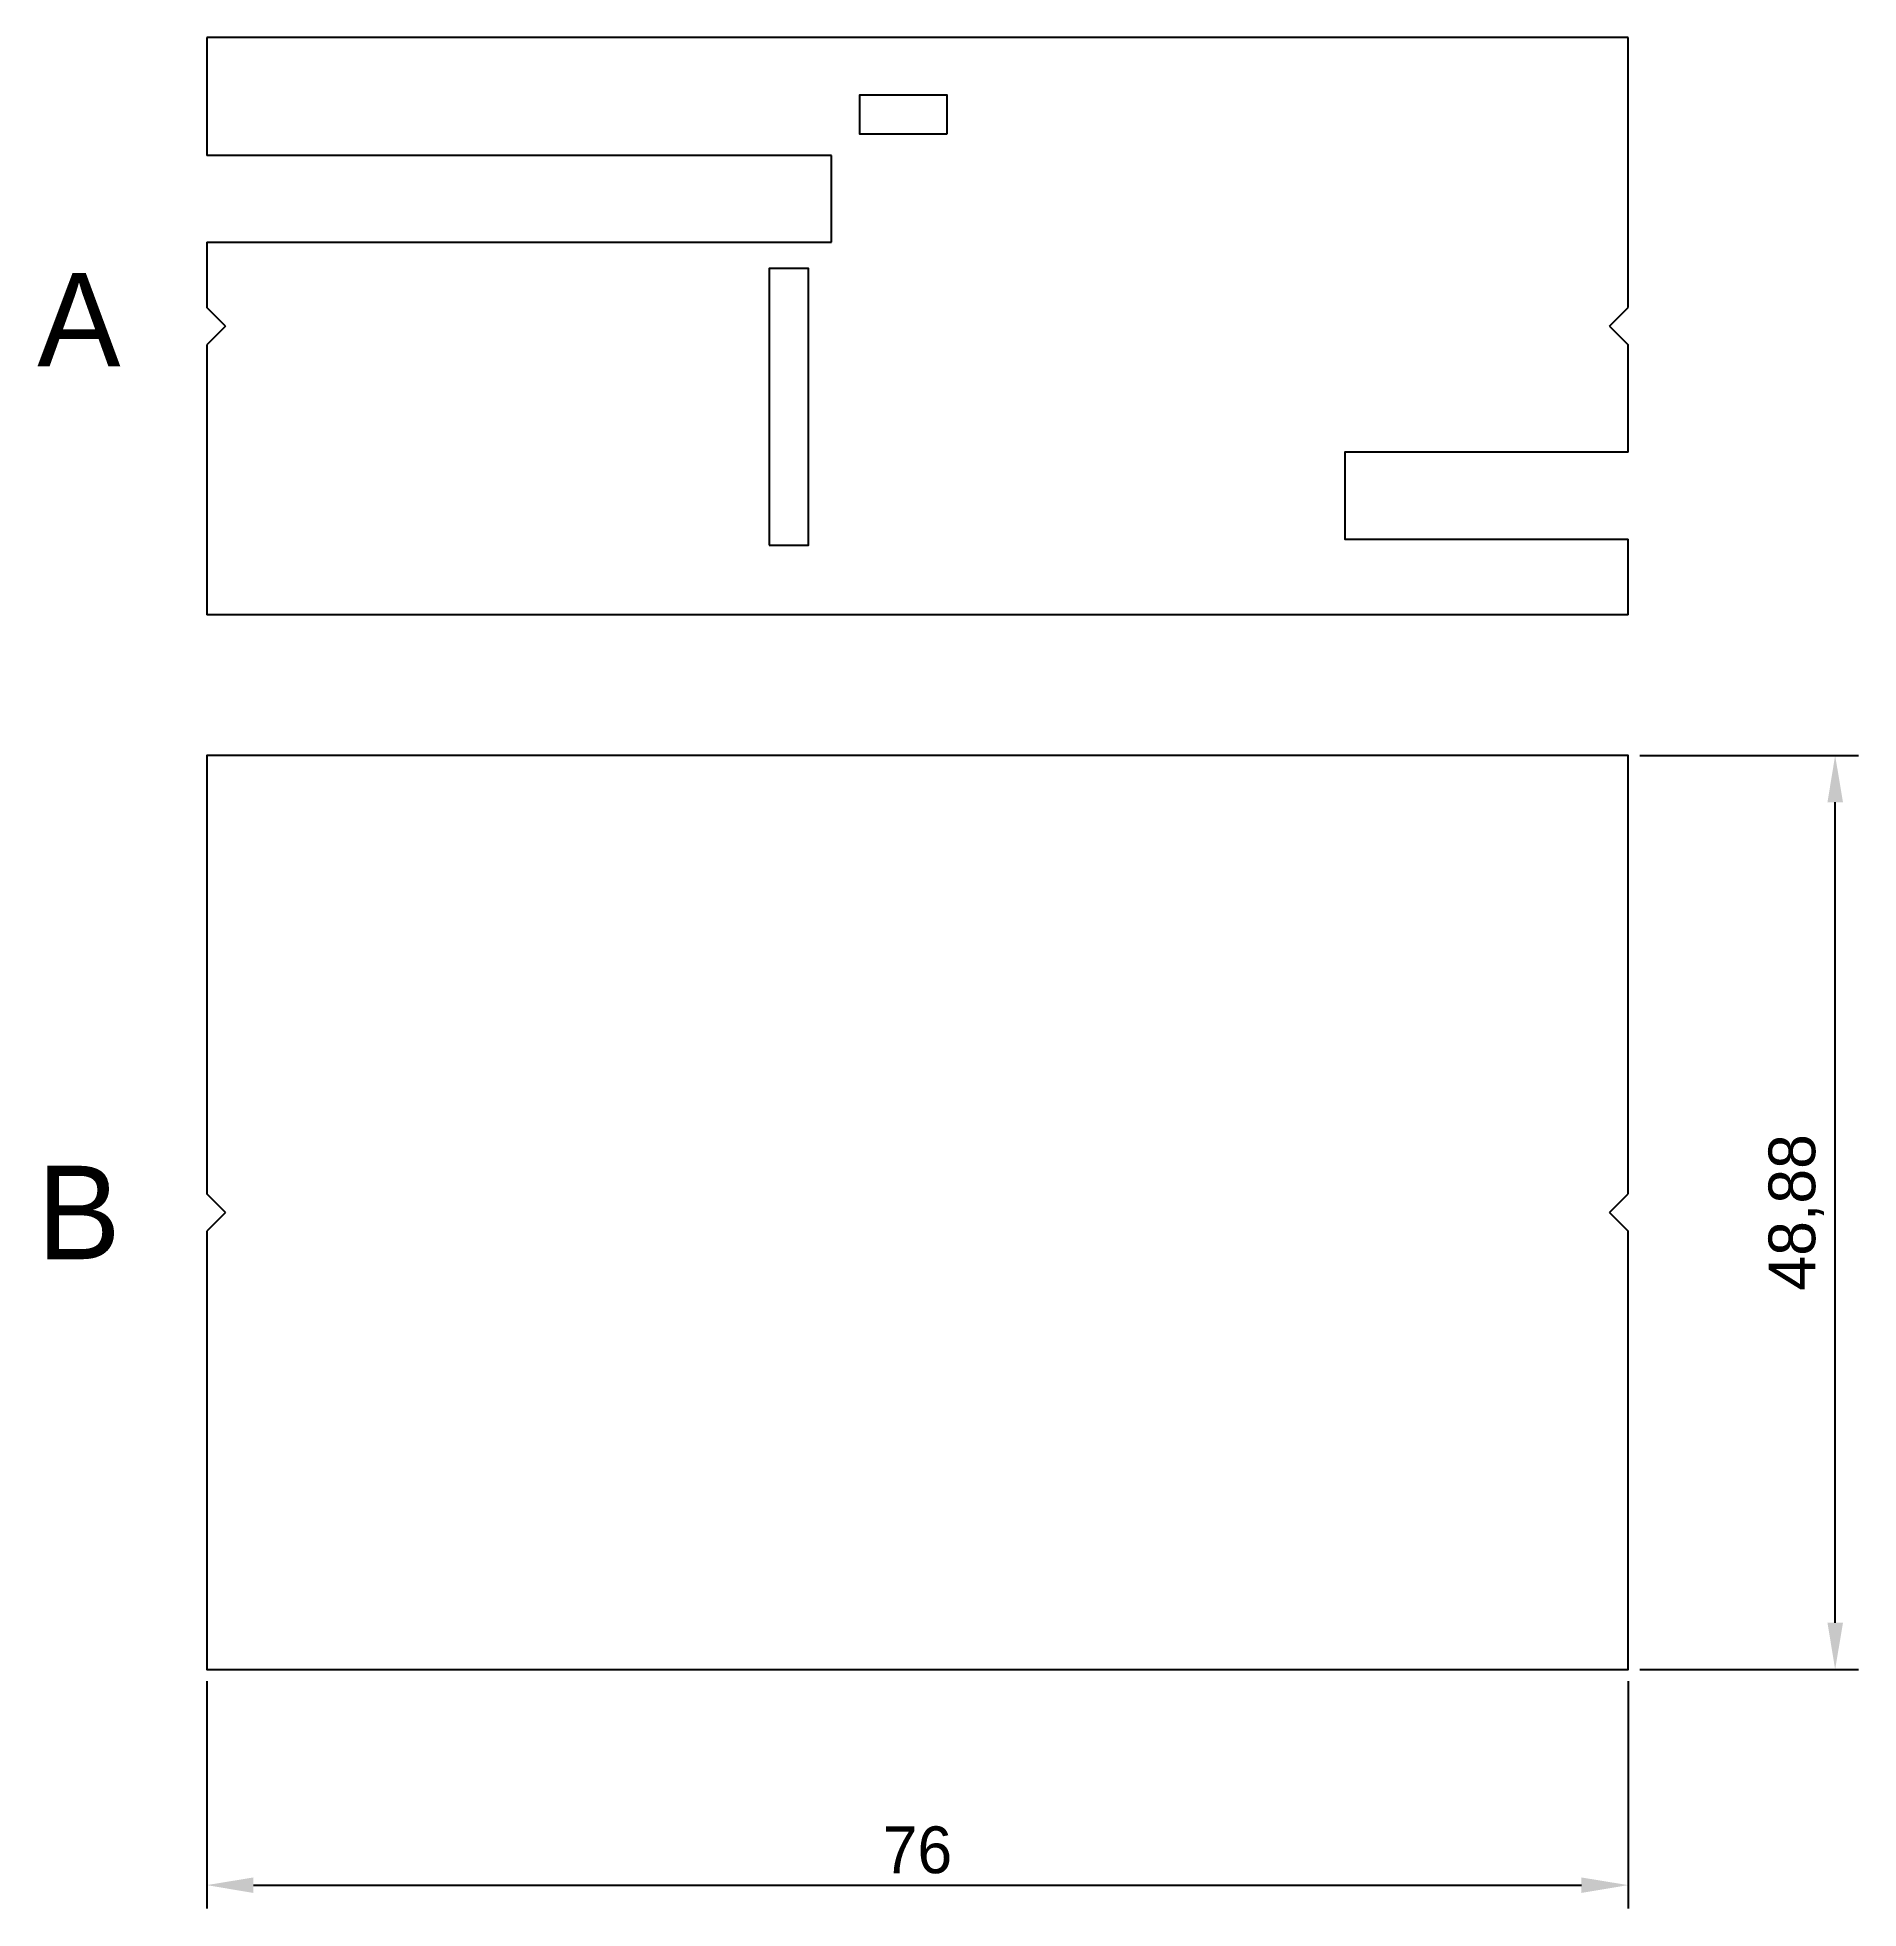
# Model space of a CAD drawing. Header units: millimetres. Extents: x 73 to 170, y 132 to 233.
import ezdxf

# ---------------------------------------------------------------- set-up
doc = ezdxf.new("R2010")
doc.units = ezdxf.units.MM
doc.dimstyles.new('ISO-25', dxfattribs={"dimtxt": 2.5, "dimasz": 2.5, "dimexe": 1.25, "dimexo": 0.625, "dimtad": 1, "dimtxsty": 'Standard', "dimcen": 2.5, "dimadec": 0, "dimazin": 0, "dimtfac": 1, "dimtmove": 0, "dimatfit": 3, "dimfxl": 1, "dimarcsym": 0})

# ---------------------------------------------------------------- blocks, each defined once
blk = doc.blocks.new('*D1')
at = {"color": 0, "lineweight": -2}
for p, q in [((81.75, 144.64), (81.75, 132.49)), ((157.75, 144.64), (157.75, 132.49)), ((84.25, 133.74), (155.25, 133.74))]:
    blk.add_line(p, q, dxfattribs=at)
at = {"color": 0}
for points in [[(84.25, 134.15), (84.25, 133.32), (81.75, 133.74)], [(155.25, 134.15), (155.25, 133.32), (157.75, 133.74)]]:
    blk.add_solid(points, dxfattribs=at)
at = {"layer": 'Defpoints', "color": 0}
for p in [(81.75, 145.27, 625), (157.75, 145.27, 625), (157.75, 133.74)]:
    blk.add_point(p, dxfattribs=at)
at = {"color": 0, "insert": (119.75, 135.61), "char_height": 2.5, "attachment_point": 5}
blk.add_mtext('76', dxfattribs=at)
blk = doc.blocks.new('*D2')
at = {"color": 0, "lineweight": -2}
for p, q in [((158.38, 194.14), (170.07, 194.14)), ((168.82, 147.77), (168.82, 191.64)), ((158.38, 145.27), (170.07, 145.27))]:
    blk.add_line(p, q, dxfattribs=at)
at = {"color": 0}
for points in [[(168.41, 191.64), (169.24, 191.64), (168.82, 194.14)], [(168.41, 147.77), (169.24, 147.77), (168.82, 145.27)]]:
    blk.add_solid(points, dxfattribs=at)
at = {"layer": 'Defpoints', "color": 0}
for p in [(157.75, 194.14, 625), (168.82, 194.14), (157.75, 145.27, 625)]:
    blk.add_point(p, dxfattribs=at)
at = {"color": 0, "insert": (166.74, 169.71), "char_height": 2.5, "attachment_point": 5, "rotation": 90}
blk.add_mtext('48,88', dxfattribs=at)

msp = doc.modelspace()

# ---------------------------------------------------------------- linework, layer by layer
for p, q in [((157.75, 232.532, 625), (81.75, 232.532, 625)), ((115.165, 226.227, 625), (81.75, 226.227, 625)), ((115.165, 221.587, 625), (115.165, 226.227, 625)), ((81.75, 221.587, 625), (115.165, 221.587, 625)), ((82.75, 217.094, 625), (81.75, 218.094, 625)), ((156.75, 217.094, 625), (157.75, 218.094, 625)), ((82.75, 217.094, 625), (81.75, 216.094, 625)), ((156.75, 217.094, 625), (157.75, 216.094, 625)), ((157.75, 201.657, 625), (81.75, 201.657, 625)), ((82.75, 169.706, 625), (81.75, 170.706, 625)), ((156.75, 169.706, 625), (157.75, 170.706, 625)), ((82.75, 169.706, 625), (81.75, 168.706, 625)), ((156.75, 169.706, 625), (157.75, 168.706, 625))]:
    msp.add_line(p, q)
at = {"elevation": 625}
for points in [[(81.75, 232.532), (81.75, 226.227)], [(157.75, 218.094), (157.75, 232.532)], [(81.75, 221.587), (81.75, 218.094)], [(81.75, 216.094), (81.75, 201.657)], [(157.75, 210.352), (157.75, 216.094)], [(157.75, 210.352), (142.6, 210.352), (142.6, 205.712), (157.75, 205.712)], [(157.75, 201.657), (157.75, 205.712)], [(157.75, 170.706), (157.75, 194.144), (81.75, 194.144), (81.75, 170.706)], [(81.75, 168.706), (81.75, 145.269), (157.75, 145.269), (157.75, 168.706)]]:
    msp.add_lwpolyline(points, dxfattribs=at)
for points in [[(121.32, 227.357), (116.68, 227.357), (116.68, 229.457), (121.32, 229.457)], [(111.825, 205.382), (113.925, 205.382), (113.925, 220.182), (111.825, 220.182)]]:
    msp.add_lwpolyline(points, close=True, dxfattribs=at)

# ---------------------------------------------------------------- texts
at = {"char_height": 5, "width": 15.18807, "attachment_point": 6}
for s, insert in [('A', (77.146, 217.438, 625)), ('B', (77.146, 169.706, 625))]:
    msp.add_mtext(s, dxfattribs=dict(at, insert=insert))

# ---------------------------------------------------------------- dimensions: what is measured, and where the dimension line sits
dim = msp.add_linear_dim(base=(168.822950291, 194.143518231), p1=(157.75, 145.268518231, 625), p2=(157.75, 194.143518231, 625), angle=90, dimstyle='ISO-25')
dim.commit()
dim.dimension.update_dxf_attribs({"geometry": '*D2', "text_midpoint": (166.739616958, 169.706018231)})
dim = msp.add_linear_dim(base=(157.75, 133.736), p1=(81.75, 145.269, 625), p2=(157.75, 145.269, 625), dimstyle='ISO-25')
dim.commit()
dim.dimension.update_dxf_attribs({"geometry": '*D1', "text_midpoint": (119.75, 135.611)})

doc.saveas('drawing.dxf')
